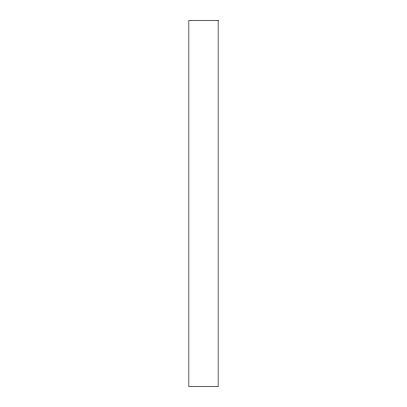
<?xml version="1.0" encoding="UTF-8"?>
<svg xmlns="http://www.w3.org/2000/svg" width="407" height="407" viewBox="0 0 407 407"><rect width="100%" height="100%" fill="white"/><g stroke="black" fill="none" stroke-linecap="round" stroke-linejoin="round"><path stroke-width="0.61" d="M218.152 20.35L188.848 20.35L188.848 386.65L218.152 386.65L218.152 20.35"/></g></svg>
